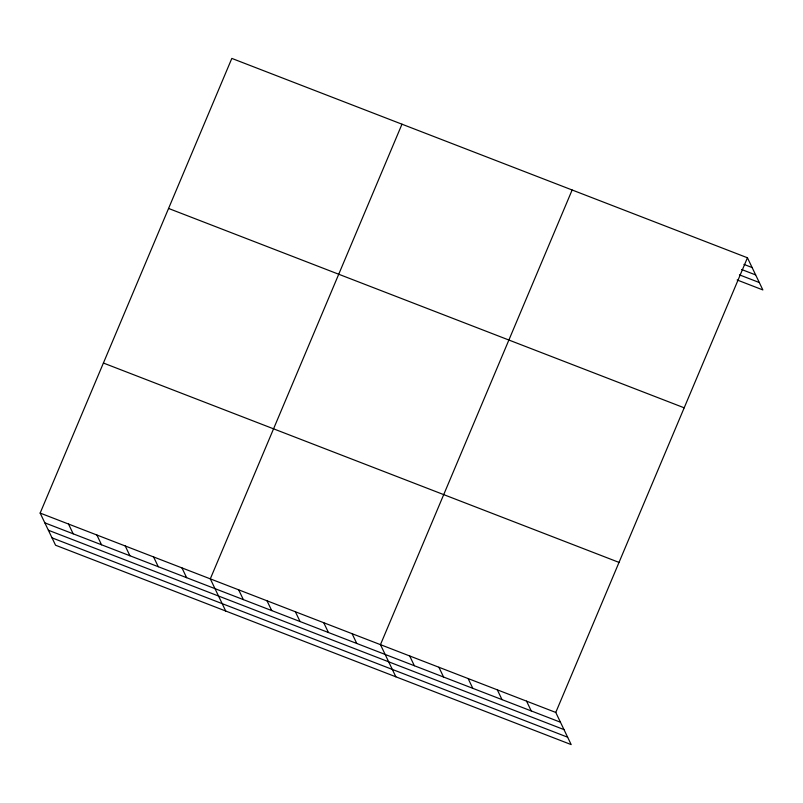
<?xml version="1.0" encoding="UTF-8"?>
<svg xmlns="http://www.w3.org/2000/svg" width="803" height="803" viewBox="0 0 803 803"><rect width="100%" height="100%" fill="white"/><g stroke="black" fill="none" stroke-linecap="round" stroke-linejoin="round"><path stroke-width="1.2" d="M40.15 513.077L555.766 712.442L571.174 744.592L55.558 545.227L40.15 513.077L231.826 58.408L747.442 257.773L762.85 289.923L737.134 279.976M401.982 124.194L210.306 578.863L225.713 611.023M572.137 189.99L380.461 644.658L395.859 676.809M555.766 712.442L747.442 257.773M743.949 264.388L752.13 267.55M741.641 269.507L755.663 274.927M739.443 274.857L759.317 282.536M168.57 208.449L684.196 407.814M103.406 363.036L619.023 562.401M44.838 522.853L560.454 722.218M48.371 530.241L563.987 729.596M52.014 537.849L567.641 737.204M526.547 701.139L531.235 710.916M497.328 689.847L502.016 699.624M468.119 678.545L472.796 688.322M438.9 667.253L443.577 677.029M409.681 655.951L414.358 665.727M352.095 633.687L356.783 643.474M323.739 622.726L328.427 632.503M295.384 611.766L300.071 621.542M267.018 600.795L271.705 610.571M238.662 589.834L243.349 599.61M181.95 567.902L186.627 577.678M153.584 556.941L158.271 566.717M125.228 545.97L129.915 555.756M96.872 535.009L101.549 544.785M68.506 524.048L73.193 533.824"/></g></svg>
